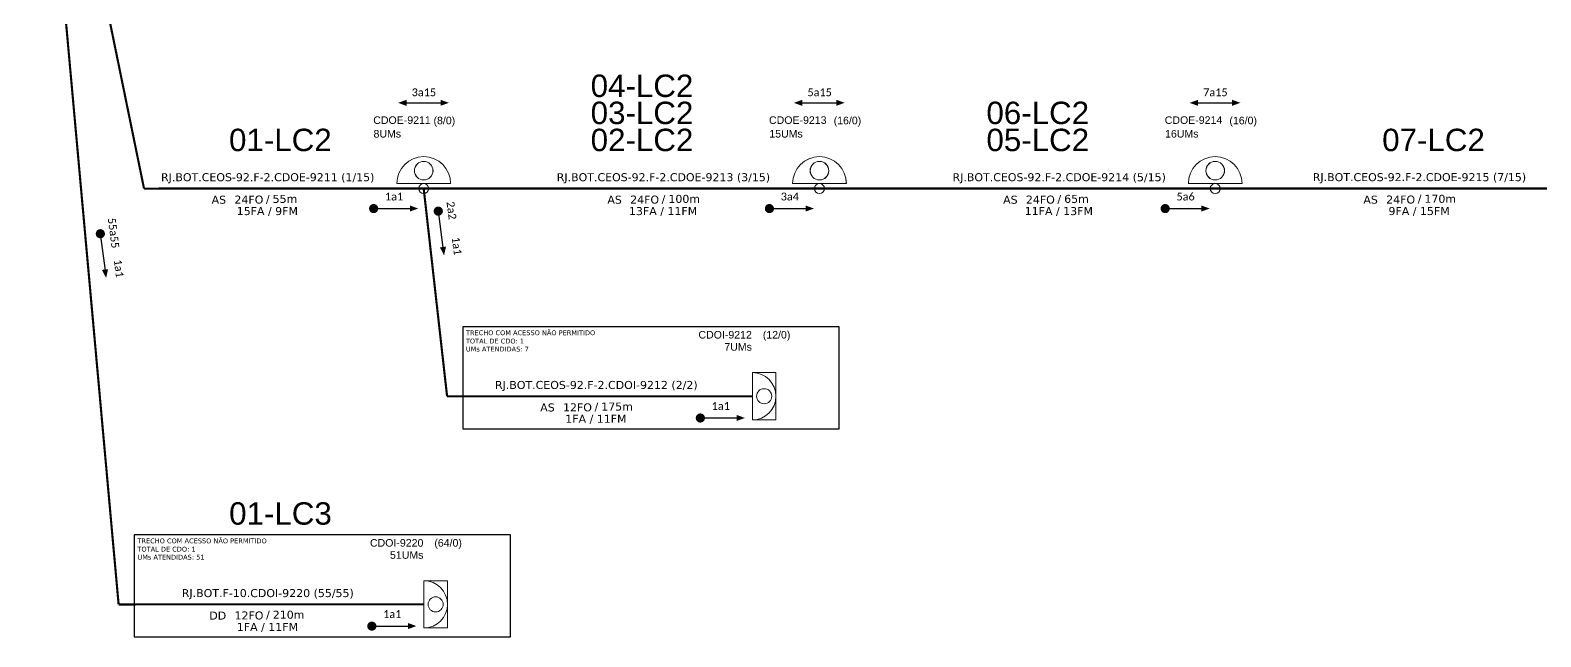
# Model space of a CAD drawing. Header units: millimetres. Extents: x 12680 to 13802, y -3545 to -2367.
# Drawn here: x 12727 to 13388, y -3545 to -3280 of the extents above; entities that cross this region are included whole.
import ezdxf
from ezdxf.enums import TextEntityAlignment as Align

# ---------------------------------------------------------------- set-up
doc = ezdxf.new("R2010")
doc.units = ezdxf.units.MM
doc.header["$MEASUREMENT"] = 0
doc.linetypes.add('ARILSUPP', pattern=[2.98, 1.42, -0.71, 0.14, -0.71])
for name, color, linetype, lineweight in [("20.0-LEGENDA DOS CDO'S", 1, 'Continuous', 0), ('20.1-CDO_INTERIOR', 1, 'Continuous', 0), ('20.2-CDO_POSTE', 1, 'Continuous', 5), ('40.1-ETIQUETAS', 1, 'Continuous', 20)]:
    doc.layers.add(name, color=color, linetype=linetype, lineweight=lineweight)
for name, color, linetype in [('CAP a instalar', 1, 'Continuous'), ('LC1', 3, 'Continuous'), ('SETA', 7, 'Continuous'), ('UNIFILAR', 7, 'Continuous')]:
    doc.layers.add(name, color=color, linetype=linetype)
doc.styles.add('ARIAL', font='arial.ttf')
doc.styles.add('siredit', font='verdana.ttf')
doc.linetypes.add('FENCELINE1', pattern='A,0.25,-0.1,[133,ltypeshp.shx,S=0.1,R=0,X=-0.1,Y=0],-0.1,1', length=1.45)

# ---------------------------------------------------------------- blocks, each defined once
blk = doc.blocks.new('ETIQUETA_RS5F')
at = {"layer": '40.1-ETIQUETAS', "color": 0, "style": 'siredit'}
blk.add_text('/', height=1.5, dxfattribs=at).set_placement((1.55, -1.95), align=Align.MIDDLE_RIGHT)
for tag, p in [('ETIQUETA_R_SECUNDARIA', (1.18, 2.1)), ('ETIQUETA_R_PRIMARIA', (1.18, 4.1)), ('F_ATIVAS/F_MORTAS', (1.11, -4.24))]:
    blk.add_attdef(tag, text='', height=1.5, dxfattribs=at).set_placement(p, align=Align.MIDDLE_CENTER)
for tag, p in [('TIPO_CABO', (-6.62, -2.12)), ('CAP_CABO', (0.37, -2.09))]:
    blk.add_attdef(tag, text='', height=1.5, dxfattribs=at).set_placement(p, align=Align.MIDDLE_RIGHT)
blk.add_attdef('METROS', text='', height=1.5, dxfattribs=at).set_placement((2.11, -1.95), align=Align.MIDDLE_LEFT)
for tag, p in [('FUSÃO_1', (0.82, -8.39)), ('FUSÃO_2', (0.82, -10.6)), ('FUSÃO_3', (0.82, -12.93)), ('FUSÃO_4', (0.82, -15.14)), ('FUSÃO_5', (0.82, -17.16))]:
    blk.add_attdef(tag, text='', height=1.5, dxfattribs=at).set_placement(p, align=Align.CENTER)
blk = doc.blocks.new('*U42')
at = {"color": 0}
blk.add_line((2.14, -0.58), (-2.1, -0.68), dxfattribs=at)
for centre, radius in [((0, 0.38), 0.733), ((0.03, -1.03), 0.393)]:
    blk.add_circle(centre, radius, dxfattribs=at)
blk.add_arc((0.02, -0.63), 2.12, 1.3782, 181.3782, dxfattribs=at)
blk = doc.blocks.new('CDOE-TEXTO PADRÃO')
at = {"layer": "20.0-LEGENDA DOS CDO'S", "color": 0, "style": 'ARIAL'}
for tag, p in [('CDO_N', (0.49, 7.39)), ('SAP', (0.51, 1.67)), ('CORDOALHA', (0.5, 4.33)), ('SPLITER_1', (0.59, -0.91)), ('SPLITER_2', (0.6, -3.55)), ('(XX-XX_F)S', (0.54, -8.29)), ('(XX-XX_L)S', (0.55, -10.83)), ('UMS', (0.55, -13.15))]:
    blk.add_attdef(tag, p, '', height=1.7, rotation=0.118, dxfattribs=at)
blk.add_attdef('FIBRAS_UTILIZADAS', text='', height=1.7, rotation=0.118, dxfattribs=at).set_placement((19.77, 7.43), align=Align.CENTER)
blk = doc.blocks.new('CDOI_INT')
at = {"layer": '20.1-CDO_INTERIOR', "color": 0, "lineweight": 18}
blk.add_lwpolyline([(4.25, -4.25), (4.25, 4.25), (0, 4.25), (0, -4.25)], close=True, dxfattribs=at)
blk.add_circle((2.12, 0), 1.36, dxfattribs=at)
blk.add_arc((0, 0), 4.25, 270, 90, dxfattribs=at)
at = {"layer": "20.0-LEGENDA DOS CDO'S", "color": 0, "style": 'ARIAL'}
for tag, p in [('CDO_N', (-0.08, 10.38)), ('SPLITER_1', (21.18, 10.38)), ('SURVEY', (-0.08, 8.2)), ('SPLITER_2', (21.19, 8.68)), ('SAP', (-0.08, 6.23)), ('1:XX', (5.94, -2.22)), ('UMS', (5.94, -4.24))]:
    blk.add_attdef(tag, p, '', height=1.36, dxfattribs=at)
blk.add_attdef('FIBRAS_UTILIZADAS', text='', height=1.36, dxfattribs=at).set_placement((15.34, 10.38), align=Align.CENTER)
blk = doc.blocks.new('SAN')
at = {"layer": 'SETA'}
blk.add_lwpolyline([(-2.58, 0), (6.02, 0)], dxfattribs=at)
for points in [[(-2.1, -0.66), (-3.93, 0), (-2.1, 0.67)], [(5.33, 0.68), (7.16, 0.01), (5.33, -0.65)]]:
    blk.add_solid(points, dxfattribs=at)

msp = doc.modelspace()

# ---------------------------------------------------------------- linework, layer by layer
at = {"const_width": 2}
for points in [[(12876.35, -3358.15, 1), (12878.35, -3358.15, 1)], [(12904.59, -3359.35, 1), (12906.59, -3359.21, 1)], [(12905.48, -3358.28, 1), (12905.74, -3360.27, 1)], [(13049.4, -3358.15, 1), (13051.4, -3358.15, 1)], [(13222.45, -3358.15, 1), (13224.45, -3358.15, 1)], [(12757.71, -3368.15, 1), (12757.97, -3370.13, 1)], [(13019.2, -3449.73, 1), (13021.2, -3449.73, 1)], [(12875.56, -3540.74, 1), (12877.56, -3540.74, 1)]]:
    msp.add_lwpolyline(points, format="xyb", close=True, dxfattribs=at)
at = {"color": 3}
for points in [[(12916.28, -3409.84), (12916.28, -3454.4), (13080.89, -3454.4), (13080.89, -3409.84), (12916.28, -3409.84)], [(12772.65, -3500.85), (12772.65, -3545.41), (12937.25, -3545.41), (12937.25, -3500.85), (12772.65, -3500.85)]]:
    msp.add_lwpolyline(points, dxfattribs=at)
at = {"layer": 'CAP a instalar', "color": 1, "linetype": 'FENCELINE1', "ltscale": 10, "const_width": 0.933}
for points in [[(12776.94, -3349.4), (12727.64, -3108.72)], [(12765.83, -3531.26), (12727.64, -3108.72)], [(12776.94, -3349.4), (12899.23, -3349.37)], [(12765.83, -3531.26), (12899.28, -3531.23)]]:
    msp.add_lwpolyline(points, dxfattribs=at)
at = {"layer": 'CAP a instalar', "linetype": 'FENCELINE1', "ltscale": 10, "const_width": 0.933}
for points in [[(12899.23, -3349.37), (13072.28, -3349.37)], [(13072.28, -3349.37), (13245.33, -3349.37)], [(13245.33, -3349.37), (13418.37, -3349.37)]]:
    msp.add_lwpolyline(points, dxfattribs=at)
at = {"layer": 'CAP a instalar', "color": 8, "linetype": 'FENCELINE1', "ltscale": 10, "const_width": 0.933}
for points in [[(12909.46, -3440.25), (12899.23, -3349.37)], [(12909.46, -3440.25), (13042.91, -3440.22)]]:
    msp.add_lwpolyline(points, dxfattribs=at)
at = {"layer": 'SETA'}
for points in [[(12877.35, -3358.15), (12894.55, -3358.15)], [(12905.59, -3359.28), (12907.8, -3376.33)], [(13050.4, -3358.15), (13067.59, -3358.15)], [(13223.45, -3358.15), (13240.64, -3358.15)], [(12757.82, -3369.14), (12760.03, -3386.2)], [(13020.2, -3449.73), (13037.39, -3449.73)], [(12876.56, -3540.74), (12893.76, -3540.74)]]:
    msp.add_lwpolyline(points, dxfattribs=at)
for points in [[(12893.17, -3356.79), (12896.83, -3358.13), (12893.17, -3359.46)], [(13066.21, -3356.79), (13069.88, -3358.13), (13066.21, -3359.46)], [(13239.26, -3356.79), (13242.93, -3358.13), (13239.26, -3359.46)], [(12908.97, -3374.79), (12908.12, -3378.59), (12906.32, -3375.13)], [(12908.99, -3374.78), (12908.14, -3378.59), (12906.35, -3375.13)], [(12761.2, -3384.65), (12760.35, -3388.46), (12758.55, -3384.99)], [(12761.22, -3384.65), (12760.37, -3388.45), (12758.58, -3384.99)], [(13036.01, -3448.37), (13039.68, -3449.7), (13036.01, -3451.04)], [(12892.38, -3539.38), (12896.04, -3540.71), (12892.38, -3542.05)]]:
    msp.add_solid(points, dxfattribs=at)

# ---------------------------------------------------------------- block references
at = {"layer": '20.1-CDO_INTERIOR', "color": 8, "ltscale": 11}
ref = msp.add_blockref('CDOI_INT', (13042.93, -3440.22), dxfattribs=dict(at, xscale=2.430832509970058, yscale=2.430832509970058, zscale=2.430832509970058))
ref.add_attrib('CDO_N', 'CDOI-9212', dxfattribs={"layer": "20.0-LEGENDA DOS CDO'S", "color": 8, "height": 3.307, "style": 'ARIAL'}).set_placement((13042.73, -3414.98), align=Align.RIGHT)
ref.add_attrib('FIBRAS_UTILIZADAS', '(12/0)', dxfattribs={"layer": "20.0-LEGENDA DOS CDO'S", "color": 8, "height": 3.3, "style": 'ARIAL'}).set_placement((13053.54, -3414.98), align=Align.CENTER)
ref.add_attrib('SURVEY', '7UMs', dxfattribs={"layer": "20.0-LEGENDA DOS CDO'S", "color": 8, "height": 3.307, "style": 'ARIAL'}).set_placement((13042.74, -3420.28), align=Align.RIGHT)
at = {"layer": '20.1-CDO_INTERIOR', "ltscale": 11}
ref = msp.add_blockref('CDOI_INT', (12899.3, -3531.23), dxfattribs=dict(at, xscale=2.430832509970058, yscale=2.430832509970058, zscale=2.430832509970058))
ref.add_attrib('CDO_N', 'CDOI-9220', dxfattribs={"layer": "20.0-LEGENDA DOS CDO'S", "height": 3.307, "style": 'ARIAL'}).set_placement((12899.09, -3505.99), align=Align.RIGHT)
ref.add_attrib('FIBRAS_UTILIZADAS', '(64/0)', dxfattribs={"layer": "20.0-LEGENDA DOS CDO'S", "height": 3.3, "style": 'ARIAL'}).set_placement((12909.91, -3505.99), align=Align.CENTER)
ref.add_attrib('SURVEY', '51UMs', dxfattribs={"layer": "20.0-LEGENDA DOS CDO'S", "height": 3.307, "style": 'ARIAL'}).set_placement((12899.11, -3511.29), align=Align.RIGHT)
at = {"layer": '20.2-CDO_POSTE'}
ref = msp.add_blockref('CDOE-TEXTO PADRÃO', (12891.36, -3343.27), dxfattribs=dict(at, xscale=1.944000005722046, yscale=1.944000005722046, zscale=1.944000005722046))
ref.add_attrib('CDO_N', 'CDOE-9211', (12877.18, -3321.14), dxfattribs={"layer": "20.0-LEGENDA DOS CDO'S", "color": 0, "height": 3.305, "rotation": 0.11799, "style": 'ARIAL'})
ref.add_attrib('CORDOALHA', '8UMs', (12877.3, -3327.1), dxfattribs={"layer": "20.0-LEGENDA DOS CDO'S", "color": 0, "height": 3.305, "rotation": 0.11799, "style": 'ARIAL'})
ref.add_attrib('FIBRAS_UTILIZADAS', '(8/0)', dxfattribs={"layer": "20.0-LEGENDA DOS CDO'S", "color": 0, "height": 3.305, "rotation": 0.11799, "style": 'ARIAL'}).set_placement((12908.27, -3321.29), align=Align.CENTER)
ref = msp.add_blockref('CDOE-TEXTO PADRÃO', (13064.41, -3343.27), dxfattribs=dict(at, xscale=1.944000005722046, yscale=1.944000005722046, zscale=1.944000005722046))
ref.add_attrib('CDO_N', 'CDOE-9213', (13050.23, -3321.14), dxfattribs={"layer": "20.0-LEGENDA DOS CDO'S", "color": 0, "height": 3.305, "rotation": 0.11799, "style": 'ARIAL'})
ref.add_attrib('CORDOALHA', '15UMs', (13050.35, -3327.1), dxfattribs={"layer": "20.0-LEGENDA DOS CDO'S", "color": 0, "height": 3.305, "rotation": 0.11799, "style": 'ARIAL'})
ref.add_attrib('FIBRAS_UTILIZADAS', '     (16/0)', dxfattribs={"layer": "20.0-LEGENDA DOS CDO'S", "color": 0, "height": 3.3045, "rotation": 0.11799, "style": 'ARIAL'}).set_placement((13081.32, -3321.29), align=Align.CENTER)
ref = msp.add_blockref('CDOE-TEXTO PADRÃO', (13237.46, -3343.27), dxfattribs=dict(at, xscale=1.944000005722046, yscale=1.944000005722046, zscale=1.944000005722046))
ref.add_attrib('CDO_N', 'CDOE-9214', (13223.27, -3321.14), dxfattribs={"layer": "20.0-LEGENDA DOS CDO'S", "color": 0, "height": 3.305, "rotation": 0.11799, "style": 'ARIAL'})
ref.add_attrib('CORDOALHA', '16UMs', (13223.4, -3327.1), dxfattribs={"layer": "20.0-LEGENDA DOS CDO'S", "color": 0, "height": 3.305, "rotation": 0.11799, "style": 'ARIAL'})
ref.add_attrib('FIBRAS_UTILIZADAS', '     (16/0)', dxfattribs={"layer": "20.0-LEGENDA DOS CDO'S", "color": 0, "height": 3.3045, "rotation": 0.11799, "style": 'ARIAL'}).set_placement((13254.36, -3321.29), align=Align.CENTER)
at = {"layer": '20.2-CDO_POSTE', "yscale": 5.54203844442236, "zscale": 5.54203844442236}
for p, xscale, rotation in [((12899.26, -3343.68), -5.54203844442236, 1.378166948061282), ((12899.2, -3343.68), 5.54203844442236, 358.6218330519387), ((13072.31, -3343.68), -5.54203844442236, 1.378166948061282), ((13072.25, -3343.68), 5.54203844442236, 358.6218330519387), ((13245.36, -3343.68), -5.54203844442236, 1.378166948061282), ((13245.3, -3343.68), 5.54203844442236, 358.6218330519387)]:
    msp.add_blockref('*U42', p, dxfattribs=dict(at, xscale=xscale, rotation=rotation))
at = {"layer": '40.1-ETIQUETAS', "color": 1}
ref = msp.add_blockref('ETIQUETA_RS5F', (12828.26, -3349.34), dxfattribs=dict(at, xscale=2.33279996999954, yscale=2.33279996999954, zscale=2.33279996999954))
ref.add_attrib('ETIQUETA_R_SECUNDARIA', 'RJ.BOT.CEOS-92.F-2.CDOE-9211 (1/15)', dxfattribs={"color": 0, "height": 3.4992, "style": 'siredit'}).set_placement((12831.02, -3344.43), align=Align.MIDDLE_CENTER)
ref.add_attrib('TIPO_CABO', 'AS', dxfattribs={"color": 0, "height": 3.499, "style": 'siredit'}).set_placement((12812.82, -3354.27), align=Align.MIDDLE_RIGHT)
ref.add_attrib('CAP_CABO', '24FO', dxfattribs={"color": 0, "height": 3.499, "style": 'siredit'}).set_placement((12829.11, -3354.22), align=Align.MIDDLE_RIGHT)
ref.add_attrib('METROS', '55m', dxfattribs={"color": 0, "height": 3.499, "style": 'siredit'}).set_placement((12833.18, -3353.9), align=Align.MIDDLE_LEFT)
ref.add_attrib('F_ATIVAS/F_MORTAS', '15FA / 9FM', dxfattribs={"color": 0, "height": 3.499, "style": 'siredit'}).set_placement((12830.85, -3359.24), align=Align.MIDDLE_CENTER)
ref = msp.add_blockref('ETIQUETA_RS5F', (13001.3, -3349.34), dxfattribs=dict(at, xscale=2.33279996999954, yscale=2.33279996999954, zscale=2.33279996999954))
ref.add_attrib('ETIQUETA_R_SECUNDARIA', 'RJ.BOT.CEOS-92.F-2.CDOE-9213 (3/15)', dxfattribs={"color": 0, "height": 3.4992, "style": 'siredit'}).set_placement((13004.06, -3344.43), align=Align.MIDDLE_CENTER)
ref.add_attrib('TIPO_CABO', 'AS', dxfattribs={"color": 0, "height": 3.499, "style": 'siredit'}).set_placement((12985.87, -3354.27), align=Align.MIDDLE_RIGHT)
ref.add_attrib('CAP_CABO', '24FO', dxfattribs={"color": 0, "height": 3.499, "style": 'siredit'}).set_placement((13002.16, -3354.22), align=Align.MIDDLE_RIGHT)
ref.add_attrib('METROS', '100m', dxfattribs={"color": 0, "height": 3.499, "style": 'siredit'}).set_placement((13006.23, -3353.9), align=Align.MIDDLE_LEFT)
ref.add_attrib('F_ATIVAS/F_MORTAS', '13FA / 11FM', dxfattribs={"color": 0, "height": 3.4992, "style": 'siredit'}).set_placement((13003.9, -3359.24), align=Align.MIDDLE_CENTER)
ref = msp.add_blockref('ETIQUETA_RS5F', (13174.35, -3349.34), dxfattribs=dict(at, xscale=2.33279996999954, yscale=2.33279996999954, zscale=2.33279996999954))
ref.add_attrib('ETIQUETA_R_SECUNDARIA', 'RJ.BOT.CEOS-92.F-2.CDOE-9214 (5/15)', dxfattribs={"color": 0, "height": 3.4992, "style": 'siredit'}).set_placement((13177.11, -3344.43), align=Align.MIDDLE_CENTER)
ref.add_attrib('TIPO_CABO', 'AS', dxfattribs={"color": 0, "height": 3.499, "style": 'siredit'}).set_placement((13158.92, -3354.27), align=Align.MIDDLE_RIGHT)
ref.add_attrib('CAP_CABO', '24FO', dxfattribs={"color": 0, "height": 3.499, "style": 'siredit'}).set_placement((13175.2, -3354.22), align=Align.MIDDLE_RIGHT)
ref.add_attrib('METROS', '65m', dxfattribs={"color": 0, "height": 3.499, "style": 'siredit'}).set_placement((13179.28, -3353.9), align=Align.MIDDLE_LEFT)
ref.add_attrib('F_ATIVAS/F_MORTAS', '11FA / 13FM', dxfattribs={"color": 0, "height": 3.4992, "style": 'siredit'}).set_placement((13176.94, -3359.24), align=Align.MIDDLE_CENTER)
at = {"layer": '40.1-ETIQUETAS'}
ref = msp.add_blockref('ETIQUETA_RS5F', (13331.88, -3349.32), dxfattribs=dict(at, xscale=2.33279996999954, yscale=2.33279996999954, zscale=2.33279996999954))
ref.add_attrib('ETIQUETA_R_SECUNDARIA', 'RJ.BOT.CEOS-92.F-2.CDOE-9215 (7/15)', dxfattribs={"color": 0, "height": 3.4992, "style": 'siredit'}).set_placement((13334.64, -3344.41), align=Align.MIDDLE_CENTER)
ref.add_attrib('TIPO_CABO', 'AS', dxfattribs={"color": 0, "height": 3.499, "style": 'siredit'}).set_placement((13316.45, -3354.25), align=Align.MIDDLE_RIGHT)
ref.add_attrib('CAP_CABO', '24FO', dxfattribs={"color": 0, "height": 3.499, "style": 'siredit'}).set_placement((13332.74, -3354.2), align=Align.MIDDLE_RIGHT)
ref.add_attrib('METROS', '170m', dxfattribs={"color": 0, "height": 3.499, "style": 'siredit'}).set_placement((13336.81, -3353.88), align=Align.MIDDLE_LEFT)
ref.add_attrib('F_ATIVAS/F_MORTAS', '9FA / 15FM', dxfattribs={"color": 0, "height": 3.499, "style": 'siredit'}).set_placement((13334.48, -3359.22), align=Align.MIDDLE_CENTER)
at = {"layer": '40.1-ETIQUETAS', "color": 8}
ref = msp.add_blockref('ETIQUETA_RS5F', (12971.94, -3440.19), dxfattribs=dict(at, xscale=2.33279996999954, yscale=2.33279996999954, zscale=2.33279996999954))
ref.add_attrib('ETIQUETA_R_SECUNDARIA', 'RJ.BOT.CEOS-92.F-2.CDOI-9212 (2/2)', dxfattribs={"color": 0, "height": 3.4992, "style": 'siredit'}).set_placement((12974.7, -3435.28), align=Align.MIDDLE_CENTER)
ref.add_attrib('TIPO_CABO', 'AS', dxfattribs={"color": 0, "height": 3.499, "style": 'siredit'}).set_placement((12956.5, -3445.12), align=Align.MIDDLE_RIGHT)
ref.add_attrib('CAP_CABO', '12FO', dxfattribs={"color": 0, "height": 3.499, "style": 'siredit'}).set_placement((12972.79, -3445.07), align=Align.MIDDLE_RIGHT)
ref.add_attrib('METROS', '175m', dxfattribs={"color": 0, "height": 3.499, "style": 'siredit'}).set_placement((12976.86, -3444.74), align=Align.MIDDLE_LEFT)
ref.add_attrib('F_ATIVAS/F_MORTAS', '1FA / 11FM', dxfattribs={"color": 0, "height": 3.499, "style": 'siredit'}).set_placement((12974.53, -3450.09), align=Align.MIDDLE_CENTER)
at = {"layer": '40.1-ETIQUETAS', "color": 1}
ref = msp.add_blockref('ETIQUETA_RS5F', (12828.3, -3531.2), dxfattribs=dict(at, xscale=2.33279996999954, yscale=2.33279996999954, zscale=2.33279996999954))
ref.add_attrib('ETIQUETA_R_SECUNDARIA', 'RJ.BOT.F-10.CDOI-9220 (55/55)', dxfattribs={"color": 0, "height": 3.4992, "style": 'siredit'}).set_placement((12831.06, -3526.29), align=Align.MIDDLE_CENTER)
ref.add_attrib('TIPO_CABO', 'DD', dxfattribs={"color": 0, "height": 3.499, "style": 'siredit'}).set_placement((12812.87, -3536.13), align=Align.MIDDLE_RIGHT)
ref.add_attrib('CAP_CABO', '12FO', dxfattribs={"color": 0, "height": 3.499, "style": 'siredit'}).set_placement((12829.16, -3536.08), align=Align.MIDDLE_RIGHT)
ref.add_attrib('METROS', '210m', dxfattribs={"color": 0, "height": 3.499, "style": 'siredit'}).set_placement((12833.23, -3535.75), align=Align.MIDDLE_LEFT)
ref.add_attrib('F_ATIVAS/F_MORTAS', '1FA / 11FM', dxfattribs={"color": 0, "height": 3.499, "style": 'siredit'}).set_placement((12830.9, -3541.1), align=Align.MIDDLE_CENTER)
at = {"layer": 'UNIFILAR', "color": 5, "lineweight": -3, "xscale": 2, "yscale": 2, "zscale": 2}
for p in [(12895.92, -3311.92), (13068.97, -3311.92), (13242.01, -3311.92)]:
    msp.add_blockref('SAN', p, dxfattribs=at)

# ---------------------------------------------------------------- texts
at = {"color": 3, "style": 'siredit'}
for s, p in [('TRECHO COM ACESSO NÃO PERMITIDO', (12917.68, -3413.51)), ('TOTAL DE CDO: 1', (12917.68, -3417.13)), ('UMs ATENDIDAS: 7', (12917.68, -3420.64)), ('TRECHO COM ACESSO NÃO PERMITIDO', (12774.04, -3504.52)), ('TOTAL DE CDO: 1', (12774.04, -3508.14)), ('UMs ATENDIDAS: 51', (12774.04, -3511.65))]:
    msp.add_text(s, height=2.0995, dxfattribs=at).set_placement(p)
at = {"color": 0, "char_height": 3.4214, "width": 50.7176, "attachment_point": 5}
for s, insert in [('\\C7;\\fCalibri|b0|i0|c0|p34;3a15', (12899.31, -3307.33)), ('\\C7;\\fCalibri|b0|i0|c0|p34;5a15', (13072.36, -3307.33)), ('\\C7;\\fCalibri|b0|i0|c0|p34;7a15', (13245.41, -3307.33)), ('\\C7;\\fCalibri|b0|i0|c0|p34;1a1', (12886.28, -3352.9)), ('\\C7;\\fCalibri|b0|i0|c0|p34;3a4', (13059.33, -3352.9)), ('\\C7;\\fCalibri|b0|i0|c0|p34;5a6', (13232.38, -3352.9)), ('\\C7;\\fCalibri|b0|i0|c0|p34;1a1', (13029.13, -3444.48)), ('\\C7;\\fCalibri|b0|i0|c0|p34;1a1', (12885.49, -3535.49))]:
    msp.add_mtext(s, dxfattribs=dict(at, insert=insert))
at = {"color": 0, "char_height": 3.4214, "width": 50.7176, "attachment_point": 5, "rotation": 277.37897}
for s, insert in [('\\pxt8;\\C7;\\fCalibri|b0|i0|c0|p34;2a2', (12911.39, -3358.99)), ('\\pxt8;\\C7;\\fCalibri|b0|i0|c0|p34;55a55', (12763.62, -3368.85)), ('\\C7;\\fCalibri|b0|i0|c0|p34;1a1', (12913.68, -3374.5)), ('\\C7;\\fCalibri|b0|i0|c0|p34;1a1', (12765.91, -3384.37))]:
    msp.add_mtext(s, dxfattribs=dict(at, insert=insert))
at = {"layer": 'LC1', "linetype": 'ARILSUPP', "style": 'ARIAL'}
for s, p in [('04-LC2', (12994.69, -3304.46)), ('03-LC2', (12994.69, -3316.3)), ('06-LC2', (13167.74, -3316.3)), ('01-LC2', (12836.56, -3328.13)), ('02-LC2', (12994.69, -3328.13)), ('05-LC2', (13167.74, -3328.13)), ('07-LC2', (13340.79, -3328.13)), ('01-LC3', (12836.61, -3491.48))]:
    msp.add_text(s, height=9.8, dxfattribs=at).set_placement(p, align=Align.MIDDLE_CENTER)

doc.saveas('drawing.dxf')
